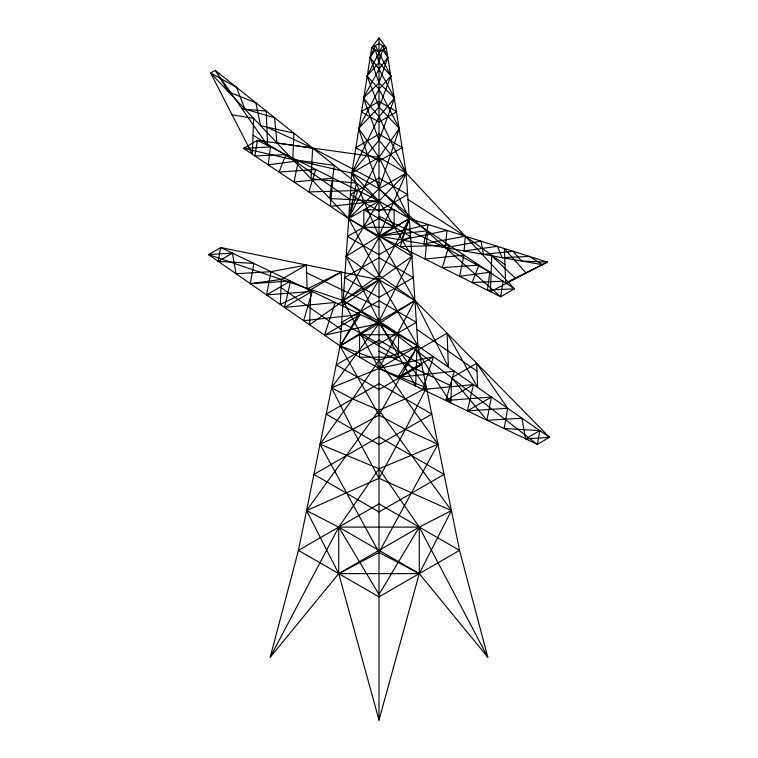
<?xml version="1.0" encoding="UTF-8"?>
<svg xmlns="http://www.w3.org/2000/svg" width="758" height="758" viewBox="0 0 758 758"><rect width="100%" height="100%" fill="white"/><g stroke="black" fill="none" stroke-linecap="round" stroke-linejoin="round"><path stroke-width="1.14" d="M416.796 350.679L415.678 386.049L379 321.269L346.103 256.356L379 201.078L406.155 173.051L386.277 47.726L379 37.9L371.723 47.726L351.845 173.051L340.077 345.97L298.453 550.365L270.189 657.281L338.731 573.616L419.269 527.113L451.446 510.598L379 410.239L352.603 398.869L331.568 387.764L379 323.505L414.939 300.519L406.155 173.051L379 116.77L363.442 98.057L379 69.12L387.859 57.352L382.638 45.622L367.071 76.008L379 107.039L399.362 128.528L379 188.733L348.708 218.569L379 275.344L414.939 300.519L549.503 437.338L537.242 444.406L379 368.445L340.077 345.97L208.497 254.612L220.758 247.534L379 279.768L414.939 300.519L448.423 367.147L447.078 333.198L416.796 350.679L450.849 402.934L451.645 377.797L476.716 363.328L507.68 408.297L504.146 428.516L539.8 430.601L537.403 444.321M341.204 272.075L307.151 289.006L306.355 264.968L281.284 279.446L280.337 304.489L310.922 289.556L341.204 272.075L342.322 305.891L411.897 256.356L379 201.078L351.845 173.051L243.526 148.35L257.369 140.363L379 157.37L406.155 173.051L514.474 288.798L500.631 296.785L379 236.06L348.708 218.569L243.526 148.35L270.53 146.929L268.218 164.837L298.406 160.848L293.981 182.034L332.895 178.064L330.355 206.318L379 201.078L409.292 218.569L514.474 288.798L487.47 290.21L489.782 272.311L459.594 276.3L464.019 255.114L425.105 259.075L427.645 230.82L379 236.06L346.103 256.356L379 279.768L417.923 345.97L459.547 550.365L487.811 657.281L419.269 573.616L338.731 527.113L306.554 510.598L379 410.239L405.397 398.869L426.432 387.764L379 323.505L343.061 300.519L208.497 254.612M310.922 289.556L309.577 324.794L379 275.344L409.292 218.569L379 157.37L358.638 128.528L379 89.074L390.929 76.008L375.362 45.622L370.141 57.352L379 82.887L394.558 98.057L379 140.287L351.845 173.051L379 236.06L411.897 256.356L379 321.269L340.077 345.97L379 415.147L405.397 429.36L437.935 444.264L379 552.421L338.731 573.616L379 720.1L419.269 573.616L451.446 510.598L379 478.298L352.603 429.36L331.568 387.764L379 368.445L417.923 345.97L414.939 300.519L379 237.368L348.708 218.569L210.601 72.986L215.225 70.314L379 201.078L348.708 218.569L356.468 183.085L311.026 178.86L312.628 148.094L266.873 127.202M549.503 437.338L417.923 345.97L379 323.505L324.528 335.178L335.197 302.47L284.525 307.397L290.56 281.038L250.32 283.653L253.854 263.424L218.2 261.349L220.597 247.629M270.189 657.281L338.731 527.113L379 468.776L437.935 444.264L405.397 398.869L379 360.372L340.077 345.97L360.296 314.523L303.655 320.681L312.192 291.432L266.541 294.909L271.051 271.677L306.355 264.968M549.342 437.423L525.578 438.806L521.978 418.226L486.949 420.264L491.459 397.031L445.808 400.518L454.345 371.259L397.704 377.427L417.923 345.97L379 321.269L343.061 300.519L379 237.368L409.292 218.569L547.399 262.097L490.435 291.697L491.734 255.816L515.828 278.631M507.68 408.297L467.44 410.902L473.475 384.543L422.803 389.47L433.472 356.772L379 368.445L343.061 300.519L379 279.768L340.077 345.97L379 323.505L220.758 247.534M253.039 135.189L292.74 159.578L334.325 165.405L329.702 198.539L379 201.078L257.369 140.363L254.915 155.949L285.927 154.613L279.02 172.047L315.707 169.489L308.838 191.954L357.776 190.485L348.708 218.569L379 157.37L399.362 128.528L379 89.074L367.071 76.008L379 62.469L382.638 49.829L387.859 57.352L379 82.887L363.442 98.057L379 140.287L406.155 173.051L379 236.06L542.775 264.76L529.435 256.431L502.137 257.644L497.381 246.331L464.067 250.974L465.26 236.212L407.984 199.515M351.845 173.051L379 116.77L394.558 98.057L379 69.12L370.141 57.352L375.362 49.829L379 62.469L390.929 76.008L379 107.039L358.638 128.528L379 188.733L409.292 218.569L400.224 246.653L449.162 245.194L442.293 267.659L478.98 265.101L472.073 282.526L503.085 281.199L500.631 296.785L379 188.733L351.845 173.051L379 157.37M419.269 527.113L419.269 573.616L379 552.421L320.065 444.264L352.603 429.36L379 415.147L417.923 345.97L379 360.372L352.603 398.869L320.065 444.264L379 468.776L419.269 527.113L379 594.462L338.731 527.113L419.269 527.113L487.811 657.281M218.2 261.349L232.422 253.134L236.022 273.723L271.051 271.677M379 188.733L406.155 173.051M266.541 294.909L290.56 281.038M284.525 307.397L312.192 291.432M324.528 335.178L360.296 314.523M397.704 377.427L433.472 356.772M445.808 400.518L473.475 384.543M467.44 410.902L491.459 397.031M525.578 438.806L539.8 430.601M250.32 283.653L281.284 279.446M208.658 254.517L232.422 253.134M363.849 209.824L394.151 209.824L394.151 227.315L363.849 227.315L363.849 209.824L394.151 227.315M359.538 334.733L398.462 334.733L398.462 357.207L359.538 357.207L359.538 334.733L398.462 357.207M537.242 444.406L379 321.269L414.939 300.519L379 368.445L426.432 387.764L405.397 429.36L379 478.298L306.554 510.598L338.731 573.616L419.269 573.616M242.172 109L266.266 111.075L267.565 145.451L215.225 70.314L228.565 91.926L255.863 102.766L260.619 125.714L293.933 133.162L292.74 159.578L350.016 199.515M232.1 114.818L253.646 118.362L252.348 154.234L210.601 72.986L236.534 87.331L244.872 109.114L274.538 117.68L276.973 142.949L312.628 148.094L379 182.782M379 216.248L445.372 247.695L491.127 272.653M306.611 272.785L379 307.54M379 351.219L451.389 385.974M416.834 329.379L477.019 371.174M280.981 287.585L341.166 329.379M504.961 264.656L465.26 236.212L423.675 243.896L428.298 224.558L379 236.06L409.292 218.569L401.532 240.011L446.974 230.441L445.372 247.695L481.027 241.177L483.462 254.366L513.128 251.296L521.466 261.027L547.399 262.097L505.652 282.905L504.354 248.529L525.9 272.814M451.645 377.797L486.949 420.264M447.078 333.198L477.663 387.452L476.716 363.328M379 37.9L379 720.1M338.731 527.113L338.731 573.616M379 43.519L371.723 47.726L379 51.923L386.277 47.726L379 43.519M379 101.43L361.196 111.71L379 121.991L396.804 111.71L379 101.43M379 134.175L355.72 147.611L379 161.047L402.28 147.611L379 134.175M379 178.035L350.357 194.569L379 211.103L407.643 194.569L379 178.035M379 218.266L347.477 236.468L379 254.669L410.523 236.468L379 218.266M379 257.739L344.644 277.58L379 297.411L413.356 277.58L379 257.739M379 300.765L341.631 322.339L379 343.914L416.369 322.339L379 300.765M379 340.181L336.23 364.873L379 389.565L421.77 364.873L379 340.181M379 383.633L326.205 414.114L379 444.595L431.795 414.114L379 383.633M379 436.826L313.926 474.394L379 511.963L444.074 474.394L379 436.826M379 503.862L298.453 550.365L379 596.868L459.547 550.365L379 503.862"/></g></svg>
